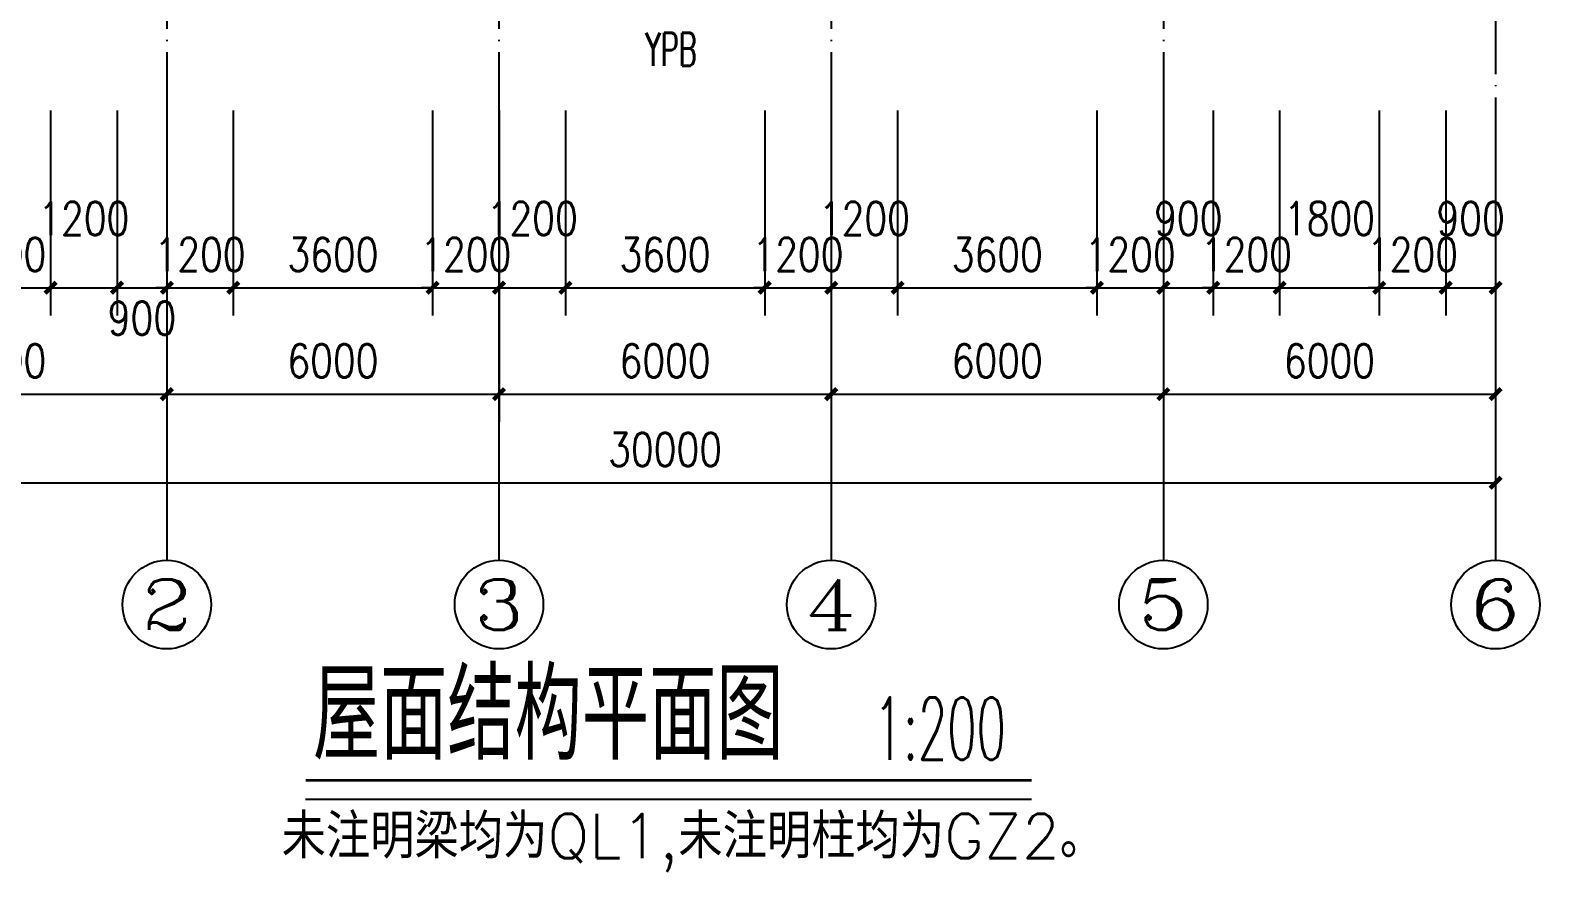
# Model space of a CAD drawing. Extents: x 31695611 to 39053694, y -59225 to 904195.
# Drawn here: x 38714898 to 38742166, y 771042 to 786235 of the extents above; entities that cross this region are included whole.
import ezdxf
from ezdxf.enums import TextEntityAlignment as Align

# ---------------------------------------------------------------- set-up
doc = ezdxf.new("R2010")
doc.units = 0
doc.header["$LTSCALE"] = 1000
doc.header["$MEASUREMENT"] = 0
doc.linetypes.add('ACAD_ISO04W100', pattern=[30.5, 24, -3, 0.5, -3])
doc.linetypes.add('DOTE', pattern=[2.42, 2, -0.2, 0.02, -0.2])
doc.layers.get('0').update_dxf_attribs({"linetype": 'CONTINUOUS'})
doc.layers.get('DEFPOINTS').update_dxf_attribs({"linetype": 'CONTINUOUS'})
for name, color, linetype in [('AXIS', 3, 'CONTINUOUS'), ('AXIS_TEXT', 7, 'CONTINUOUS'), ('DIM_TEXT', 3, 'CONTINUOUS'), ('DOTE', 1, 'ACAD_ISO04W100'), ('PUB_TEXT', 7, 'CONTINUOUS'), ('标注', 4, 'CONTINUOUS'), ('标注_文字', 3, 'CONTINUOUS')]:
    doc.layers.add(name, color=color, linetype=linetype)
doc.styles.add('_HZTXT', font='txt.shx', dxfattribs={"width": 0.8, "bigfont": 'hztxt.shx'})
doc.styles.add('_SIMPLEX', font='SIMPLEX', dxfattribs={"width": 0.8})
doc.styles.add('_TCH_AXIS', font='COMPLEX', dxfattribs={"bigfont": 'GBCBIG'})
doc.styles.add('_TXT', font='SIMPLEX.shx', dxfattribs={"width": 0.6})
doc.styles.add('COMPLEX', font='COMPLEX')
doc.styles.add('DIM_FONT', font='SIMPLEX.shx', dxfattribs={"width": 0.8})
doc.styles.add('中西', font='romans.shx', dxfattribs={"width": 0.8, "height": 350, "bigfont": 'hztxt.shx'})
doc.dimstyles.new('DIMN200', dxfattribs={"dimscale": 2, "dimtxt": 300, "dimasz": 100, "dimexe": 250, "dimexo": 300, "dimgap": 150, "dimtad": 1, "dimdec": 0, "dimzin": 0, "dimtxsty": 'DIM_FONT', "dimblk": 'ARCHTICK', "dimcen": 0.09, "dimclrt": 7, "dimazin": 3, "dimtfac": 1, "dimtdec": 0, "dimtix": 1, "dimtmove": 0, "dimatfit": 3, "dimtolj": 1, "dimtzin": 0})

# ---------------------------------------------------------------- blocks, each defined once
blk = doc.blocks.new('_ARCHTICK')
at = {"color": 0, "linetype": 'BYBLOCK', "const_width": 0.4}
blk.add_lwpolyline([(-0.5, -0.5), (0.5, 0.5)], dxfattribs=at)
blk = doc.blocks.new('*D974')
at = {"layer": 'AXIS', "color": 0}
for p, q in [((38713466, 784786), (38713466, 781086)), ((38715266, 784786), (38715266, 781086)), ((38713466, 781586), (38713266, 781586)), ((38713466, 781586), (38715266, 781586)), ((38715266, 781586), (38715466, 781586))]:
    blk.add_line(p, q, dxfattribs=at)
at = {"layer": 'DEFPOINTS', "color": 0}
for p in [(38713466, 785386), (38715266, 785386), (38715266, 781586)]:
    blk.add_point(p, dxfattribs=at)
at = {"layer": 'AXIS', "color": 0, "xscale": 200, "yscale": 200, "zscale": 200}
blk.add_blockref('_ARCHTICK', (38713466, 781586), dxfattribs=at)
at = {"layer": 'AXIS', "color": 0, "xscale": 200, "yscale": 200, "zscale": 200, "rotation": 180}
blk.add_blockref('_ARCHTICK', (38715266, 781586), dxfattribs=at)
at = {"layer": 'AXIS', "color": 7, "insert": (38714366, 782186), "char_height": 600, "attachment_point": 5, "style": 'DIM_FONT'}
blk.add_mtext('\\A1;1800', dxfattribs=at)
blk = doc.blocks.new('*D975')
at = {"layer": 'AXIS', "color": 0}
for p, q in [((38715266, 784786), (38715266, 781086)), ((38716466, 784786), (38716466, 781086)), ((38715266, 781586), (38716466, 781586))]:
    blk.add_line(p, q, dxfattribs=at)
at = {"layer": 'DEFPOINTS', "color": 0}
for p in [(38715266, 785386), (38716466, 785386), (38716466, 781586)]:
    blk.add_point(p, dxfattribs=at)
at = {"layer": 'AXIS', "color": 0, "xscale": 200, "yscale": 200, "zscale": 200, "rotation": 180}
blk.add_blockref('_ARCHTICK', (38715266, 781586), dxfattribs=at)
at = {"layer": 'AXIS', "color": 0, "xscale": 200, "yscale": 200, "zscale": 200}
blk.add_blockref('_ARCHTICK', (38716466, 781586), dxfattribs=at)
at = {"layer": 'AXIS', "color": 7, "insert": (38715866, 782836), "char_height": 600, "attachment_point": 5, "style": 'DIM_FONT'}
blk.add_mtext('\\A1;1200', dxfattribs=at)
blk = doc.blocks.new('*D976')
at = {"layer": 'AXIS', "color": 0}
for p, q in [((38716466, 784786), (38716466, 781086)), ((38717366, 784786), (38717366, 781086)), ((38716466, 781586), (38717366, 781586))]:
    blk.add_line(p, q, dxfattribs=at)
at = {"layer": 'DEFPOINTS', "color": 0}
for p in [(38716466, 785386), (38717366, 785386), (38717366, 781586)]:
    blk.add_point(p, dxfattribs=at)
at = {"layer": 'AXIS', "color": 0, "xscale": 200, "yscale": 200, "zscale": 200, "rotation": 180}
blk.add_blockref('_ARCHTICK', (38716466, 781586), dxfattribs=at)
at = {"layer": 'AXIS', "color": 0, "xscale": 200, "yscale": 200, "zscale": 200}
blk.add_blockref('_ARCHTICK', (38717366, 781586), dxfattribs=at)
at = {"layer": 'AXIS', "color": 7, "insert": (38716916, 781036), "char_height": 600, "attachment_point": 5, "style": 'DIM_FONT'}
blk.add_mtext('\\A1;900', dxfattribs=at)
blk = doc.blocks.new('*D977')
at = {"layer": 'AXIS', "color": 0}
for p, q in [((38717366, 784786), (38717366, 781086)), ((38718566, 784786), (38718566, 781086)), ((38717366, 781586), (38717166, 781586)), ((38717366, 781586), (38718566, 781586)), ((38718566, 781586), (38718766, 781586))]:
    blk.add_line(p, q, dxfattribs=at)
at = {"layer": 'DEFPOINTS', "color": 0}
for p in [(38717366, 785386), (38718566, 785386), (38718566, 781586)]:
    blk.add_point(p, dxfattribs=at)
at = {"layer": 'AXIS', "color": 0, "xscale": 200, "yscale": 200, "zscale": 200}
blk.add_blockref('_ARCHTICK', (38717366, 781586), dxfattribs=at)
at = {"layer": 'AXIS', "color": 0, "xscale": 200, "yscale": 200, "zscale": 200, "rotation": 180}
blk.add_blockref('_ARCHTICK', (38718566, 781586), dxfattribs=at)
at = {"layer": 'AXIS', "color": 7, "insert": (38717966, 782186), "char_height": 600, "attachment_point": 5, "style": 'DIM_FONT'}
blk.add_mtext('\\A1;1200', dxfattribs=at)
blk = doc.blocks.new('*D978')
at = {"layer": 'AXIS', "color": 0}
for p, q in [((38718566, 784786), (38718566, 781086)), ((38722166, 784786), (38722166, 781086)), ((38718566, 781586), (38722166, 781586))]:
    blk.add_line(p, q, dxfattribs=at)
at = {"layer": 'DEFPOINTS', "color": 0}
for p in [(38718566, 785386), (38722166, 785386), (38722166, 781586)]:
    blk.add_point(p, dxfattribs=at)
at = {"layer": 'AXIS', "color": 0, "xscale": 200, "yscale": 200, "zscale": 200, "rotation": 180}
blk.add_blockref('_ARCHTICK', (38718566, 781586), dxfattribs=at)
at = {"layer": 'AXIS', "color": 0, "xscale": 200, "yscale": 200, "zscale": 200}
blk.add_blockref('_ARCHTICK', (38722166, 781586), dxfattribs=at)
at = {"layer": 'AXIS', "color": 7, "insert": (38720366, 782186), "char_height": 600, "attachment_point": 5, "style": 'DIM_FONT'}
blk.add_mtext('\\A1;3600', dxfattribs=at)
blk = doc.blocks.new('*D979')
at = {"layer": 'AXIS', "color": 0}
for p, q in [((38722166, 784786), (38722166, 781086)), ((38723366, 784786), (38723366, 781086)), ((38722166, 781586), (38721966, 781586)), ((38722166, 781586), (38723366, 781586)), ((38723366, 781586), (38723566, 781586))]:
    blk.add_line(p, q, dxfattribs=at)
at = {"layer": 'DEFPOINTS', "color": 0}
for p in [(38722166, 785386), (38723366, 785386), (38723366, 781586)]:
    blk.add_point(p, dxfattribs=at)
at = {"layer": 'AXIS', "color": 0, "xscale": 200, "yscale": 200, "zscale": 200}
blk.add_blockref('_ARCHTICK', (38722166, 781586), dxfattribs=at)
at = {"layer": 'AXIS', "color": 0, "xscale": 200, "yscale": 200, "zscale": 200, "rotation": 180}
blk.add_blockref('_ARCHTICK', (38723366, 781586), dxfattribs=at)
at = {"layer": 'AXIS', "color": 7, "insert": (38722766, 782186), "char_height": 600, "attachment_point": 5, "style": 'DIM_FONT'}
blk.add_mtext('\\A1;1200', dxfattribs=at)
blk = doc.blocks.new('*D980')
at = {"layer": 'AXIS', "color": 0}
for p, q in [((38723366, 784786), (38723366, 781086)), ((38724566, 784786), (38724566, 781086)), ((38723366, 781586), (38724566, 781586))]:
    blk.add_line(p, q, dxfattribs=at)
at = {"layer": 'DEFPOINTS', "color": 0}
for p in [(38723366, 785386), (38724566, 785386), (38724566, 781586)]:
    blk.add_point(p, dxfattribs=at)
at = {"layer": 'AXIS', "color": 0, "xscale": 200, "yscale": 200, "zscale": 200, "rotation": 180}
blk.add_blockref('_ARCHTICK', (38723366, 781586), dxfattribs=at)
at = {"layer": 'AXIS', "color": 0, "xscale": 200, "yscale": 200, "zscale": 200}
blk.add_blockref('_ARCHTICK', (38724566, 781586), dxfattribs=at)
at = {"layer": 'AXIS', "color": 7, "insert": (38723966, 782836), "char_height": 600, "attachment_point": 5, "style": 'DIM_FONT'}
blk.add_mtext('\\A1;1200', dxfattribs=at)
blk = doc.blocks.new('*D981')
at = {"layer": 'AXIS', "color": 0}
for p, q in [((38724566, 784786), (38724566, 781086)), ((38728165, 784786), (38728165, 781086)), ((38724566, 781586), (38728165, 781586))]:
    blk.add_line(p, q, dxfattribs=at)
at = {"layer": 'DEFPOINTS', "color": 0}
for p in [(38724566, 785386), (38728165, 785386), (38728165, 781586)]:
    blk.add_point(p, dxfattribs=at)
at = {"layer": 'AXIS', "color": 0, "xscale": 200, "yscale": 200, "zscale": 200, "rotation": 180}
blk.add_blockref('_ARCHTICK', (38724566, 781586), dxfattribs=at)
at = {"layer": 'AXIS', "color": 0, "xscale": 200, "yscale": 200, "zscale": 200}
blk.add_blockref('_ARCHTICK', (38728165, 781586), dxfattribs=at)
at = {"layer": 'AXIS', "color": 7, "insert": (38726365, 782186), "char_height": 600, "attachment_point": 5, "style": 'DIM_FONT'}
blk.add_mtext('\\A1;3600', dxfattribs=at)
blk = doc.blocks.new('*D982')
at = {"layer": 'AXIS', "color": 0}
for p, q in [((38728165, 784786), (38728165, 781086)), ((38729366, 784786), (38729366, 781086)), ((38728165, 781586), (38727965, 781586)), ((38728165, 781586), (38729366, 781586)), ((38729366, 781586), (38729566, 781586))]:
    blk.add_line(p, q, dxfattribs=at)
at = {"layer": 'DEFPOINTS', "color": 0}
for p in [(38728165, 785386), (38729366, 785386), (38729366, 781586)]:
    blk.add_point(p, dxfattribs=at)
at = {"layer": 'AXIS', "color": 0, "xscale": 200, "yscale": 200, "zscale": 200}
blk.add_blockref('_ARCHTICK', (38728165, 781586), dxfattribs=at)
at = {"layer": 'AXIS', "color": 0, "xscale": 200, "yscale": 200, "zscale": 200, "rotation": 180}
blk.add_blockref('_ARCHTICK', (38729366, 781586), dxfattribs=at)
at = {"layer": 'AXIS', "color": 7, "insert": (38728765, 782186), "char_height": 600, "attachment_point": 5, "style": 'DIM_FONT'}
blk.add_mtext('\\A1;1200', dxfattribs=at)
blk = doc.blocks.new('*D983')
at = {"layer": 'AXIS', "color": 0}
for p, q in [((38729366, 784786), (38729366, 781086)), ((38730566, 784786), (38730566, 781086)), ((38729366, 781586), (38730566, 781586))]:
    blk.add_line(p, q, dxfattribs=at)
at = {"layer": 'DEFPOINTS', "color": 0}
for p in [(38729366, 785386), (38730566, 785386), (38730566, 781586)]:
    blk.add_point(p, dxfattribs=at)
at = {"layer": 'AXIS', "color": 0, "xscale": 200, "yscale": 200, "zscale": 200, "rotation": 180}
blk.add_blockref('_ARCHTICK', (38729366, 781586), dxfattribs=at)
at = {"layer": 'AXIS', "color": 0, "xscale": 200, "yscale": 200, "zscale": 200}
blk.add_blockref('_ARCHTICK', (38730566, 781586), dxfattribs=at)
at = {"layer": 'AXIS', "color": 7, "insert": (38729966, 782836), "char_height": 600, "attachment_point": 5, "style": 'DIM_FONT'}
blk.add_mtext('\\A1;1200', dxfattribs=at)
blk = doc.blocks.new('*D984')
at = {"layer": 'AXIS', "color": 0}
for p, q in [((38730566, 784786), (38730566, 781086)), ((38734166, 784786), (38734166, 781086)), ((38730566, 781586), (38734166, 781586))]:
    blk.add_line(p, q, dxfattribs=at)
at = {"layer": 'DEFPOINTS', "color": 0}
for p in [(38730566, 785386), (38734166, 785386), (38734166, 781586)]:
    blk.add_point(p, dxfattribs=at)
at = {"layer": 'AXIS', "color": 0, "xscale": 200, "yscale": 200, "zscale": 200, "rotation": 180}
blk.add_blockref('_ARCHTICK', (38730566, 781586), dxfattribs=at)
at = {"layer": 'AXIS', "color": 0, "xscale": 200, "yscale": 200, "zscale": 200}
blk.add_blockref('_ARCHTICK', (38734166, 781586), dxfattribs=at)
at = {"layer": 'AXIS', "color": 7, "insert": (38732366, 782186), "char_height": 600, "attachment_point": 5, "style": 'DIM_FONT'}
blk.add_mtext('\\A1;3600', dxfattribs=at)
blk = doc.blocks.new('*D985')
at = {"layer": 'AXIS', "color": 0}
for p, q in [((38734166, 784786), (38734166, 781086)), ((38735366, 784786), (38735366, 781086)), ((38734166, 781586), (38733966, 781586)), ((38734166, 781586), (38735366, 781586)), ((38735366, 781586), (38735566, 781586))]:
    blk.add_line(p, q, dxfattribs=at)
at = {"layer": 'DEFPOINTS', "color": 0}
for p in [(38734166, 785386), (38735366, 785386), (38735366, 781586)]:
    blk.add_point(p, dxfattribs=at)
at = {"layer": 'AXIS', "color": 0, "xscale": 200, "yscale": 200, "zscale": 200}
blk.add_blockref('_ARCHTICK', (38734166, 781586), dxfattribs=at)
at = {"layer": 'AXIS', "color": 0, "xscale": 200, "yscale": 200, "zscale": 200, "rotation": 180}
blk.add_blockref('_ARCHTICK', (38735366, 781586), dxfattribs=at)
at = {"layer": 'AXIS', "color": 7, "insert": (38734766, 782186), "char_height": 600, "attachment_point": 5, "style": 'DIM_FONT'}
blk.add_mtext('\\A1;1200', dxfattribs=at)
blk = doc.blocks.new('*D986')
at = {"layer": 'AXIS', "color": 0}
for p, q in [((38735366, 784786), (38735366, 781086)), ((38736266, 784786), (38736266, 781086)), ((38735366, 781586), (38736266, 781586))]:
    blk.add_line(p, q, dxfattribs=at)
at = {"layer": 'DEFPOINTS', "color": 0}
for p in [(38735366, 785386), (38736266, 785386), (38736266, 781586)]:
    blk.add_point(p, dxfattribs=at)
at = {"layer": 'AXIS', "color": 0, "xscale": 200, "yscale": 200, "zscale": 200, "rotation": 180}
blk.add_blockref('_ARCHTICK', (38735366, 781586), dxfattribs=at)
at = {"layer": 'AXIS', "color": 0, "xscale": 200, "yscale": 200, "zscale": 200}
blk.add_blockref('_ARCHTICK', (38736266, 781586), dxfattribs=at)
at = {"layer": 'AXIS', "color": 7, "insert": (38735816, 782836), "char_height": 600, "attachment_point": 5, "style": 'DIM_FONT'}
blk.add_mtext('\\A1;900', dxfattribs=at)
blk = doc.blocks.new('*D987')
at = {"layer": 'AXIS', "color": 0}
for p, q in [((38736266, 784786), (38736266, 781086)), ((38737466, 784786), (38737466, 781086)), ((38736266, 781586), (38736066, 781586)), ((38736266, 781586), (38737466, 781586)), ((38737466, 781586), (38737666, 781586))]:
    blk.add_line(p, q, dxfattribs=at)
at = {"layer": 'DEFPOINTS', "color": 0}
for p in [(38736266, 785386), (38737466, 785386), (38737466, 781586)]:
    blk.add_point(p, dxfattribs=at)
at = {"layer": 'AXIS', "color": 0, "xscale": 200, "yscale": 200, "zscale": 200}
blk.add_blockref('_ARCHTICK', (38736266, 781586), dxfattribs=at)
at = {"layer": 'AXIS', "color": 0, "xscale": 200, "yscale": 200, "zscale": 200, "rotation": 180}
blk.add_blockref('_ARCHTICK', (38737466, 781586), dxfattribs=at)
at = {"layer": 'AXIS', "color": 7, "insert": (38736866, 782186), "char_height": 600, "attachment_point": 5, "style": 'DIM_FONT'}
blk.add_mtext('\\A1;1200', dxfattribs=at)
blk = doc.blocks.new('*D988')
at = {"layer": 'AXIS', "color": 0}
for p, q in [((38737466, 784786), (38737466, 781086)), ((38739266, 784786), (38739266, 781086)), ((38737466, 781586), (38739266, 781586))]:
    blk.add_line(p, q, dxfattribs=at)
at = {"layer": 'DEFPOINTS', "color": 0}
for p in [(38737466, 785386), (38739266, 785386), (38739266, 781586)]:
    blk.add_point(p, dxfattribs=at)
at = {"layer": 'AXIS', "color": 0, "xscale": 200, "yscale": 200, "zscale": 200, "rotation": 180}
blk.add_blockref('_ARCHTICK', (38737466, 781586), dxfattribs=at)
at = {"layer": 'AXIS', "color": 0, "xscale": 200, "yscale": 200, "zscale": 200}
blk.add_blockref('_ARCHTICK', (38739266, 781586), dxfattribs=at)
at = {"layer": 'AXIS', "color": 7, "insert": (38738366, 782836), "char_height": 600, "attachment_point": 5, "style": 'DIM_FONT'}
blk.add_mtext('\\A1;1800', dxfattribs=at)
blk = doc.blocks.new('*D989')
at = {"layer": 'AXIS', "color": 0}
for p, q in [((38739266, 784786), (38739266, 781086)), ((38740466, 784786), (38740466, 781086)), ((38739266, 781586), (38739066, 781586)), ((38739266, 781586), (38740466, 781586)), ((38740466, 781586), (38740666, 781586))]:
    blk.add_line(p, q, dxfattribs=at)
at = {"layer": 'DEFPOINTS', "color": 0}
for p in [(38739266, 785386), (38740466, 785386), (38740466, 781586)]:
    blk.add_point(p, dxfattribs=at)
at = {"layer": 'AXIS', "color": 0, "xscale": 200, "yscale": 200, "zscale": 200}
blk.add_blockref('_ARCHTICK', (38739266, 781586), dxfattribs=at)
at = {"layer": 'AXIS', "color": 0, "xscale": 200, "yscale": 200, "zscale": 200, "rotation": 180}
blk.add_blockref('_ARCHTICK', (38740466, 781586), dxfattribs=at)
at = {"layer": 'AXIS', "color": 7, "insert": (38739866, 782186), "char_height": 600, "attachment_point": 5, "style": 'DIM_FONT'}
blk.add_mtext('\\A1;1200', dxfattribs=at)
blk = doc.blocks.new('*D990')
at = {"layer": 'AXIS', "color": 0}
for p, q in [((38740466, 784786), (38740466, 781086)), ((38741366, 784786), (38741366, 781086)), ((38740466, 781586), (38741366, 781586))]:
    blk.add_line(p, q, dxfattribs=at)
at = {"layer": 'DEFPOINTS', "color": 0}
for p in [(38740466, 785386), (38741366, 785386), (38741366, 781586)]:
    blk.add_point(p, dxfattribs=at)
at = {"layer": 'AXIS', "color": 0, "xscale": 200, "yscale": 200, "zscale": 200, "rotation": 180}
blk.add_blockref('_ARCHTICK', (38740466, 781586), dxfattribs=at)
at = {"layer": 'AXIS', "color": 0, "xscale": 200, "yscale": 200, "zscale": 200}
blk.add_blockref('_ARCHTICK', (38741366, 781586), dxfattribs=at)
at = {"layer": 'AXIS', "color": 7, "insert": (38740916, 782836), "char_height": 600, "attachment_point": 5, "style": 'DIM_FONT'}
blk.add_mtext('\\A1;900', dxfattribs=at)
blk = doc.blocks.new('*D1119')
at = {"layer": 'AXIS', "color": 0}
for p, q in [((38711366, 784065), (38711366, 779165)), ((38717366, 784065), (38717366, 779165)), ((38711366, 779665), (38717366, 779665))]:
    blk.add_line(p, q, dxfattribs=at)
at = {"layer": 'DEFPOINTS', "color": 0}
for p in [(38711366, 784665), (38717366, 784665), (38717366, 779665)]:
    blk.add_point(p, dxfattribs=at)
at = {"layer": 'AXIS', "color": 0, "xscale": 200, "yscale": 200, "zscale": 200, "rotation": 180}
blk.add_blockref('_ARCHTICK', (38711366, 779665), dxfattribs=at)
at = {"layer": 'AXIS', "color": 0, "xscale": 200, "yscale": 200, "zscale": 200}
blk.add_blockref('_ARCHTICK', (38717366, 779665), dxfattribs=at)
at = {"layer": 'AXIS', "color": 7, "insert": (38714366, 780265), "char_height": 600, "attachment_point": 5, "style": 'DIM_FONT'}
blk.add_mtext('\\A1;6000', dxfattribs=at)
blk = doc.blocks.new('*D1120')
at = {"layer": 'AXIS', "color": 0}
for p, q in [((38717366, 784065), (38717366, 779165)), ((38723366, 784065), (38723366, 779165)), ((38717366, 779665), (38723366, 779665))]:
    blk.add_line(p, q, dxfattribs=at)
at = {"layer": 'DEFPOINTS', "color": 0}
for p in [(38717366, 784665), (38723366, 784665), (38723366, 779665)]:
    blk.add_point(p, dxfattribs=at)
at = {"layer": 'AXIS', "color": 0, "xscale": 200, "yscale": 200, "zscale": 200, "rotation": 180}
blk.add_blockref('_ARCHTICK', (38717366, 779665), dxfattribs=at)
at = {"layer": 'AXIS', "color": 0, "xscale": 200, "yscale": 200, "zscale": 200}
blk.add_blockref('_ARCHTICK', (38723366, 779665), dxfattribs=at)
at = {"layer": 'AXIS', "color": 7, "insert": (38720366, 780265), "char_height": 600, "attachment_point": 5, "style": 'DIM_FONT'}
blk.add_mtext('\\A1;6000', dxfattribs=at)
blk = doc.blocks.new('*D1121')
at = {"layer": 'AXIS', "color": 0}
for p, q in [((38723366, 784065), (38723366, 779165)), ((38729366, 784065), (38729366, 779165)), ((38723366, 779665), (38729366, 779665))]:
    blk.add_line(p, q, dxfattribs=at)
at = {"layer": 'DEFPOINTS', "color": 0}
for p in [(38723366, 784665), (38729366, 784665), (38729366, 779665)]:
    blk.add_point(p, dxfattribs=at)
at = {"layer": 'AXIS', "color": 0, "xscale": 200, "yscale": 200, "zscale": 200, "rotation": 180}
blk.add_blockref('_ARCHTICK', (38723366, 779665), dxfattribs=at)
at = {"layer": 'AXIS', "color": 0, "xscale": 200, "yscale": 200, "zscale": 200}
blk.add_blockref('_ARCHTICK', (38729366, 779665), dxfattribs=at)
at = {"layer": 'AXIS', "color": 7, "insert": (38726366, 780265), "char_height": 600, "attachment_point": 5, "style": 'DIM_FONT'}
blk.add_mtext('\\A1;6000', dxfattribs=at)
blk = doc.blocks.new('*D1122')
at = {"layer": 'AXIS', "color": 0}
for p, q in [((38729366, 784065), (38729366, 779165)), ((38735366, 784065), (38735366, 779165)), ((38729366, 779665), (38735366, 779665))]:
    blk.add_line(p, q, dxfattribs=at)
at = {"layer": 'DEFPOINTS', "color": 0}
for p in [(38729366, 784665), (38735366, 784665), (38735366, 779665)]:
    blk.add_point(p, dxfattribs=at)
at = {"layer": 'AXIS', "color": 0, "xscale": 200, "yscale": 200, "zscale": 200, "rotation": 180}
blk.add_blockref('_ARCHTICK', (38729366, 779665), dxfattribs=at)
at = {"layer": 'AXIS', "color": 0, "xscale": 200, "yscale": 200, "zscale": 200}
blk.add_blockref('_ARCHTICK', (38735366, 779665), dxfattribs=at)
at = {"layer": 'AXIS', "color": 7, "insert": (38732366, 780265), "char_height": 600, "attachment_point": 5, "style": 'DIM_FONT'}
blk.add_mtext('\\A1;6000', dxfattribs=at)
blk = doc.blocks.new('*D1123')
at = {"layer": 'AXIS', "color": 0}
for p, q in [((38735366, 784065), (38735366, 779165)), ((38741366, 784065), (38741366, 779165)), ((38735366, 779665), (38741366, 779665))]:
    blk.add_line(p, q, dxfattribs=at)
at = {"layer": 'DEFPOINTS', "color": 0}
for p in [(38735366, 784665), (38741366, 784665), (38741366, 779665)]:
    blk.add_point(p, dxfattribs=at)
at = {"layer": 'AXIS', "color": 0, "xscale": 200, "yscale": 200, "zscale": 200, "rotation": 180}
blk.add_blockref('_ARCHTICK', (38735366, 779665), dxfattribs=at)
at = {"layer": 'AXIS', "color": 0, "xscale": 200, "yscale": 200, "zscale": 200}
blk.add_blockref('_ARCHTICK', (38741366, 779665), dxfattribs=at)
at = {"layer": 'AXIS', "color": 7, "insert": (38738366, 780265), "char_height": 600, "attachment_point": 5, "style": 'DIM_FONT'}
blk.add_mtext('\\A1;6000', dxfattribs=at)
blk = doc.blocks.new('*D1124')
at = {"layer": 'AXIS', "color": 0}
for p, q in [((38711366, 784065), (38711366, 777565)), ((38741366, 784065), (38741366, 777565)), ((38711366, 778065), (38741366, 778065))]:
    blk.add_line(p, q, dxfattribs=at)
at = {"layer": 'DEFPOINTS', "color": 0}
for p in [(38711366, 784665), (38741366, 784665), (38741366, 778065)]:
    blk.add_point(p, dxfattribs=at)
at = {"layer": 'AXIS', "color": 0, "xscale": 200, "yscale": 200, "zscale": 200, "rotation": 180}
blk.add_blockref('_ARCHTICK', (38711366, 778065), dxfattribs=at)
at = {"layer": 'AXIS', "color": 0, "xscale": 200, "yscale": 200, "zscale": 200}
blk.add_blockref('_ARCHTICK', (38741366, 778065), dxfattribs=at)
at = {"layer": 'AXIS', "color": 7, "insert": (38726366, 778665), "char_height": 600, "attachment_point": 5, "style": 'DIM_FONT'}
blk.add_mtext('\\A1;30000', dxfattribs=at)
blk = doc.blocks.new('_AXISO')
blk.add_circle((0, 0), 0.5)
at = {"layer": 'AXIS_TEXT', "style": 'COMPLEX', "width": 1.041667}
blk.add_attdef('A', text='', height=0.56, dxfattribs=at).set_placement((-0.25, -0.28), (0.25, -0.28), align=Align.FIT)

msp = doc.modelspace()

# ---------------------------------------------------------------- linework, layer by layer
at = {"layer": 'AXIS'}
for p, q in [((38717365.5, 784664.7), (38717365.5, 776664.7)), ((38723365.5, 784664.7), (38723365.5, 776664.7)), ((38729365.5, 784664.7), (38729365.5, 776664.7)), ((38735365.5, 784664.7), (38735365.5, 776664.7)), ((38741365.5, 784664.7), (38741365.5, 776664.7))]:
    msp.add_line(p, q, dxfattribs=at)
at = {"layer": 'DOTE', "linetype": 'DOTE'}
for p, q in [((38741365.5, 884242.1), (38741365.5, 784664.7)), ((38717365.5, 788258.6), (38717365.5, 784664.7)), ((38723365.5, 788258.6), (38723365.5, 784664.7)), ((38729365.5, 788258.5), (38729365.5, 784664.7)), ((38735365.5, 788258.5), (38735365.5, 784664.7))]:
    msp.add_line(p, q, dxfattribs=at)
at = {"layer": '标注_文字'}
msp.add_line((38719871, 772353), (38732986.8, 772353), dxfattribs=at)
at = {"layer": '标注_文字', "const_width": 50}
msp.add_lwpolyline([(38719871, 772691.3), (38732986.8, 772691.3)], dxfattribs=at)

# ---------------------------------------------------------------- block references
at = {"layer": 'AXIS'}
ref = msp.add_blockref('_AXISO', (38717365.5, 775864.7), dxfattribs=dict(at, xscale=1600, yscale=1600, zscale=1600))
ref.add_attrib('A', '2', dxfattribs={"layer": 'AXIS_TEXT', "height": 905.1, "style": '_TCH_AXIS', "width": 1.5}).set_placement((38716913, 775412.1), (38717818.1, 775412.1), align=Align.FIT)
ref = msp.add_blockref('_AXISO', (38723365.5, 775864.7), dxfattribs=dict(at, xscale=1600, yscale=1600, zscale=1600))
ref.add_attrib('A', '3', dxfattribs={"layer": 'AXIS_TEXT', "height": 905.1, "style": '_TCH_AXIS', "width": 1.5}).set_placement((38722913, 775412.1), (38723818.1, 775412.1), align=Align.FIT)
ref = msp.add_blockref('_AXISO', (38729365.5, 775864.7), dxfattribs=dict(at, xscale=1600, yscale=1600, zscale=1600))
ref.add_attrib('A', '4', dxfattribs={"layer": 'AXIS_TEXT', "height": 905.1, "style": '_TCH_AXIS', "width": 1.3125}).set_placement((38728913, 775412.1), (38729818.1, 775412.1), align=Align.FIT)
ref = msp.add_blockref('_AXISO', (38735365.5, 775864.7), dxfattribs=dict(at, xscale=1600, yscale=1600, zscale=1600))
ref.add_attrib('A', '5', dxfattribs={"layer": 'AXIS_TEXT', "height": 905.1, "style": '_TCH_AXIS', "width": 1.5}).set_placement((38734913, 775412.1), (38735818.1, 775412.1), align=Align.FIT)
ref = msp.add_blockref('_AXISO', (38741365.5, 775864.7), dxfattribs=dict(at, xscale=1600, yscale=1600, zscale=1600))
ref.add_attrib('A', '6', dxfattribs={"layer": 'AXIS_TEXT', "height": 905.1, "style": '_TCH_AXIS', "width": 1.5}).set_placement((38740913, 775412.1), (38741818.1, 775412.1), align=Align.FIT)

# ---------------------------------------------------------------- texts
at = {"layer": 'DIM_TEXT'}
for s, height, style, width, p in [('屋面结构平面图', 1618.98, '_HZTXT', 0.75, (38720004.9, 773064.6)), ('1:200', 1125, '_SIMPLEX', 0.55, (38730135.8, 773064.6))]:
    msp.add_text(s, height=height, dxfattribs=dict(at, style=style, width=width)).set_placement(p)
at = {"layer": 'PUB_TEXT', "style": '_TXT', "width": 0.6}
msp.add_text('YPB', height=600, dxfattribs=at).set_placement((38726010.9, 785590.2, 0))
at = {"layer": '标注', "style": '中西'}
msp.add_text('未注明梁均为QL1,未注明柱均为GZ2。', height=800, dxfattribs=at).set_placement((38719439.3, 771285.9))

# ---------------------------------------------------------------- dimensions: what is measured, and where the dimension line sits
at = {"layer": 'AXIS'}
for p1, p2, distance, picture, middle in [((38713465.5, 785386.2), (38715265.5, 785386.2), -3800, '*D974', (38714365.5, 782186.2)), ((38717365.5, 785386.2), (38718565.5, 785386.2), -3800, '*D977', (38717965.5, 782186.2)), ((38718565.5, 785386.2), (38722165.5, 785386.2), -3800, '*D978', (38720365.5, 782186.2)), ((38722165.5, 785386.2), (38723365.5, 785386.2), -3800, '*D979', (38722765.5, 782186.2)), ((38724565.5, 785386.2), (38728165.4, 785386.2), -3800, '*D981', (38726365.5, 782186.2)), ((38728165.4, 785386.2), (38729365.5, 785386.2), -3800, '*D982', (38728765.5, 782186.2)), ((38730565.6, 785386.2), (38734165.5, 785386.2), -3800, '*D984', (38732365.6, 782186.2)), ((38734165.5, 785386.2), (38735365.5, 785386.2), -3800, '*D985', (38734765.5, 782186.2)), ((38736265.5, 785386.2), (38737465.5, 785386.2), -3800, '*D987', (38736865.5, 782186.2)), ((38739265.5, 785386.2), (38740465.5, 785386.2), -3800, '*D989', (38739865.5, 782186.2)), ((38711365.5, 784664.7), (38717365.5, 784664.7), -5000, '*D1119', (38714365.5, 780264.7)), ((38711365.5, 784664.7), (38741365.5, 784664.7), -6600, '*D1124', (38726365.5, 778664.7)), ((38717365.5, 784664.7), (38723365.5, 784664.7), -5000, '*D1120', (38720365.5, 780264.7)), ((38723365.5, 784664.7), (38729365.5, 784664.7), -5000, '*D1121', (38726365.5, 780264.7)), ((38729365.5, 784664.7), (38735365.5, 784664.7), -5000, '*D1122', (38732365.5, 780264.7)), ((38735365.5, 784664.7), (38741365.5, 784664.7), -5000, '*D1123', (38738365.5, 780264.7))]:
    dim = msp.add_aligned_dim(p1=p1, p2=p2, distance=distance, dimstyle='DIMN200', dxfattribs=at)
    dim.commit()
    dim.dimension.update_dxf_attribs({"geometry": picture, "text_midpoint": middle})
for base, p1, p2, picture, middle in [((38716465.5, 781586.2), (38715265.5, 785386.2), (38716465.5, 785386.2), '*D975', (38715865.5, 782836.2)), ((38717365.5, 781586.2), (38716465.5, 785386.2), (38717365.5, 785386.2), '*D976', (38716915.5, 781036.2)), ((38724565.5, 781586.2), (38723365.5, 785386.2), (38724565.5, 785386.2), '*D980', (38723965.5, 782836.2)), ((38730565.6, 781586.2), (38729365.5, 785386.2), (38730565.6, 785386.2), '*D983', (38729965.6, 782836.2)), ((38736265.5, 781586.2), (38735365.5, 785386.2), (38736265.5, 785386.2), '*D986', (38735815.5, 782836.2)), ((38739265.5, 781586.2), (38737465.5, 785386.2), (38739265.5, 785386.2), '*D988', (38738365.5, 782836.2)), ((38741365.5, 781586.2), (38740465.5, 785386.2), (38741365.5, 785386.2), '*D990', (38740915.5, 782836.2))]:
    dim = msp.add_linear_dim(base=base, p1=p1, p2=p2, angle=0.00001, dimstyle='DIMN200', dxfattribs=at)
    dim.commit()
    dim.dimension.update_dxf_attribs({"geometry": picture, "text_midpoint": middle, "dimtype": 129})

doc.saveas('drawing.dxf')
